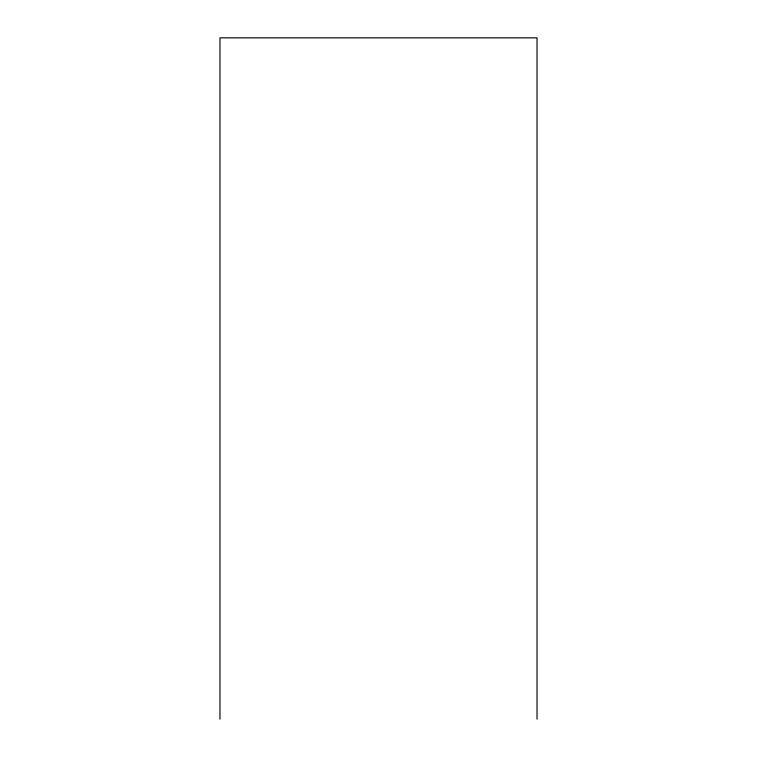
<?xml version="1.0" encoding="UTF-8"?>
<svg xmlns="http://www.w3.org/2000/svg" width="757" height="757" viewBox="0 0 757 757"><rect width="100%" height="100%" fill="white"/><g stroke="black" fill="none" stroke-linecap="round" stroke-linejoin="round"><path stroke-width="1.14" d="M537.025 719.15L537.025 37.85L219.975 37.85L219.975 719.15"/></g></svg>
